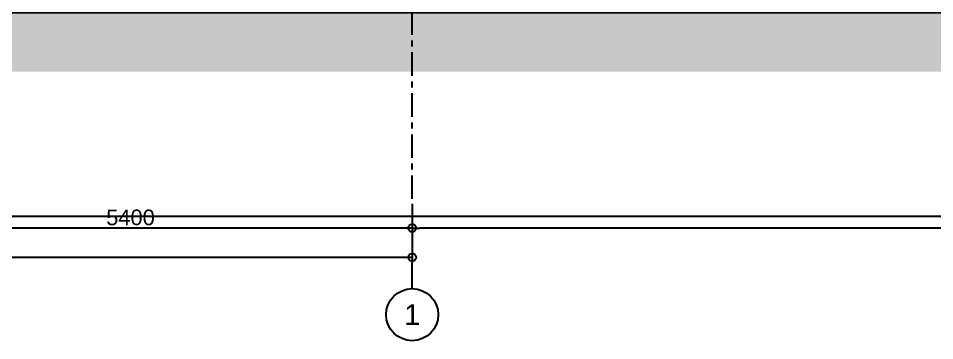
# Model space of a CAD drawing. Header units: millimetres. Extents: x 2519235 to 7246330, y 25937 to 201821.
# Drawn here: x 2640929 to 2649712, y 97638 to 100733 of the extents above; entities that cross this region are included whole.
import ezdxf
from ezdxf.enums import TextEntityAlignment as Align

# ---------------------------------------------------------------- set-up
doc = ezdxf.new("R2010")
doc.units = ezdxf.units.MM
doc.set_wipeout_variables(frame=1)
doc.linetypes.add('TA_GL_000.90000', pattern=[2.475, 0.9, -0.225, 0.225, -0.225, 0.9])
for name, color, linetype in [('000 - 0_SYM_DWG_GRID-BUBBLE_MAIN_COLOR_1', 7, 'Continuous'), ('000 - 0_SYM_DWG_GRIDLINE_MAIN_COLOR_1', 7, 'Continuous'), ('000 - 0_SYM_DWG_GRIDLINE_MAIN_COLOR_251', 7, 'Continuous'), ('000 - CONCRETE_COL_CUT_COLOR_5', 7, 'Continuous'), ('000 - CONCRETE_COL_HATCH_', 7, 'Continuous'), ('000 - CONCRETE_COL_WIPEOUT_', 7, 'Continuous'), ('010 - ASPG_DIMS_OVERALL', 7, 'Continuous'), ('010 - ASPG_DIMS_OVERALL_2', 7, 'Continuous')]:
    doc.layers.add(name, color=color, linetype=linetype)
doc.styles.add('Arial', font='arial.ttf', dxfattribs={"height": 300})
doc.styles.add('FAMELINE_FOR_CKST', font='arial.ttf')
doc.styles.add('TA', font='', dxfattribs={"height": 4.5})
doc.styles.get('TA').set_extended_font_data('Cordia New')
doc.dimstyles.new('FAMELINE-CKST_C-C', dxfattribs={"dimtxt": 0.3, "dimasz": 0.15, "dimexe": 0.1, "dimexo": 0.1, "dimgap": 0.05, "dimtad": 1, "dimzin": 0, "dimdsep": 46, "dimtxsty": 'FAMELINE_FOR_CKST', "dimblk": 'ORIGIN', "dimblk1": 'ORIGIN', "dimblk2": 'ORIGIN', "dimsah": 1, "dimcen": 0.1, "dimdle": 0.1, "dimclrd": 7, "dimclre": 7, "dimclrt": 7, "dimadec": 0, "dimazin": 0, "dimtfac": 1, "dimtix": 1, "dimtmove": 2, "dimatfit": 3, "dimfxl": 1, "dimtolj": 1, "dimtzin": 0, "dimlwd": -1, "dimlwe": -1, "dimarcsym": 0})

# ---------------------------------------------------------------- blocks, each defined once
blk = doc.blocks.new('*U1051')
at = {"layer": '000 - CONCRETE_COL_HATCH_'}
h = blk.add_hatch(dxfattribs=at)
h.set_pattern_fill('EARTH', scale=0.5, angle=45)
h.set_pattern_definition([(45, (88751.0504, -816679.242), (0, 4.49012806), [3.175, -3.175]), (45, (88750.2085, -816678.4), (0, 4.49012806), [3.175, -3.175]), (45, (88749.3666, -816677.558), (0, 4.49012806), [3.175, -3.175]), (135, (88749.3666, -816676.997), (-4.49012806, 0), [3.175, -3.175]), (135, (88750.2085, -816676.155), (-4.49012806, 0), [3.175, -3.175]), (135, (88751.0504, -816675.313), (-4.49012806, 0), [3.175, -3.175])])
h.paths.add_polyline_path([(0, 0), (44375.5, 0), (44375.5, 718), (0, 718)])
blk = doc.blocks.new('W-1-PP17-ENT1_REV02_20260415-155428_PP17_ENT1_EX_ELE1')
at = {"color": 7}
blk.add_blockref('*U1051', (-20424, 100222), dxfattribs=at)
blk = doc.blocks.new('*U2769')
at = {"layer": '000 - 0_SYM_DWG_GRIDLINE_MAIN_COLOR_1', "color": 7}
blk.add_line((37.25, 0), (32.25, 0), dxfattribs=at)
blk.add_circle((42.25, 0), 5, dxfattribs=at)
at = {"layer": '000 - 0_SYM_DWG_GRIDLINE_MAIN_COLOR_251', "color": 7, "linetype": 'ByBlock', "ltscale": 5}
blk.add_line((20, 0), (-313.8, 0), dxfattribs=at)
at = {"layer": '000 - 0_SYM_DWG_GRIDLINE_MAIN_COLOR_251', "color": 7}
blk.add_point((0, 0), dxfattribs=at)
at = {"color": 7, "style": 'TA', "flags": 1}
blk.add_attdef('LOCATION', (6, -6), '', height=4.5, rotation=270, dxfattribs=at)
at = {"layer": '000 - 0_SYM_DWG_GRID-BUBBLE_MAIN_COLOR_1', "color": 7, "style": 'Arial'}
blk.add_attdef('GRID-HEAD', text='', height=4, rotation=90, dxfattribs=at).set_placement((42.25, 0), align=Align.MIDDLE_CENTER)
blk = doc.blocks.new('_Origin')
at = {"color": 7, "linetype": 'ByBlock', "lineweight": -2}
blk.add_line((0, 0), (-1, 0), dxfattribs=at)
blk.add_circle((0, 0), 0.5, dxfattribs=at)
blk = doc.blocks.new('*D2764')
at = {"layer": '010 - ASPG_DIMS_OVERALL', "color": 7, "transparency": 16777216}
for p, q in [((0, 98950), (0, 98668.7)), ((18300, 98950), (18300, 98668.7)), ((18225, 98718.7), (75, 98718.7))]:
    blk.add_line(p, q, dxfattribs=at)
at = {"layer": 'Defpoints', "color": 7, "transparency": 16777216}
for p in [(0, 99000), (18300, 99000), (0, 98718.7)]:
    blk.add_point(p, dxfattribs=at)
at = {"layer": '010 - ASPG_DIMS_OVERALL', "color": 7, "transparency": 16777216, "xscale": 75, "yscale": 75, "zscale": 75, "rotation": 180}
blk.add_blockref('_Origin', (0, 98718.7), dxfattribs=at)
at = {"layer": '010 - ASPG_DIMS_OVERALL', "color": 7, "transparency": 16777216, "xscale": 75, "yscale": 75, "zscale": 75}
blk.add_blockref('_Origin', (18300, 98718.7), dxfattribs=at)
at = {"layer": '010 - ASPG_DIMS_OVERALL', "color": 7, "transparency": 16777216, "insert": (9150, 98820.4), "char_height": 150, "attachment_point": 5, "style": 'FAMELINE_FOR_CKST'}
blk.add_mtext('\\A1;18300', dxfattribs=at)
blk = doc.blocks.new('*D2765')
at = {"layer": '010 - ASPG_DIMS_OVERALL_2', "color": 7, "transparency": 16777216}
for p, q in [((-24600, 98950), (-24600, 98387.5)), ((0, 98950), (0, 98387.5)), ((-75, 98437.5), (-24525, 98437.5))]:
    blk.add_line(p, q, dxfattribs=at)
at = {"layer": 'Defpoints', "color": 7, "transparency": 16777216}
for p in [(-24600, 99000), (0, 99000), (-24600, 98437.5)]:
    blk.add_point(p, dxfattribs=at)
at = {"layer": '010 - ASPG_DIMS_OVERALL_2', "color": 7, "transparency": 16777216, "xscale": 75, "yscale": 75, "zscale": 75, "rotation": 180}
blk.add_blockref('_Origin', (-24600, 98437.5), dxfattribs=at)
at = {"layer": '010 - ASPG_DIMS_OVERALL_2', "color": 7, "transparency": 16777216, "xscale": 75, "yscale": 75, "zscale": 75}
blk.add_blockref('_Origin', (0, 98437.5), dxfattribs=at)
at = {"layer": '010 - ASPG_DIMS_OVERALL_2', "color": 7, "transparency": 16777216, "insert": (-12300, 98539.1), "char_height": 150, "attachment_point": 5, "style": 'FAMELINE_FOR_CKST'}
blk.add_mtext('\\A1;24600', dxfattribs=at)
blk = doc.blocks.new('*D2766')
at = {"layer": '010 - ASPG_DIMS_OVERALL_2', "color": 7, "transparency": 16777216}
for p, q in [((-5400, 98950), (-5400, 98668.7)), ((0, 98950), (0, 98668.7)), ((-75, 98718.7), (-5325, 98718.7))]:
    blk.add_line(p, q, dxfattribs=at)
at = {"layer": 'Defpoints', "color": 7, "transparency": 16777216}
for p in [(-5400, 99000), (0, 99000), (-5400, 98718.7)]:
    blk.add_point(p, dxfattribs=at)
at = {"layer": '010 - ASPG_DIMS_OVERALL_2', "color": 7, "transparency": 16777216, "xscale": 75, "yscale": 75, "zscale": 75, "rotation": 180}
blk.add_blockref('_Origin', (-5400, 98718.7), dxfattribs=at)
at = {"layer": '010 - ASPG_DIMS_OVERALL_2', "color": 7, "transparency": 16777216, "xscale": 75, "yscale": 75, "zscale": 75}
blk.add_blockref('_Origin', (0, 98718.7), dxfattribs=at)
at = {"layer": '010 - ASPG_DIMS_OVERALL_2', "color": 7, "transparency": 16777216, "insert": (-2700, 98820.3), "char_height": 150, "attachment_point": 5, "style": 'FAMELINE_FOR_CKST'}
blk.add_mtext('\\A1;5400', dxfattribs=at)
blk = doc.blocks.new('W-1-PP17-ENT1_REV02_20260415-160712_PP17_ENT1_SE_ELE1')
at = {"layer": 'Defpoints', "color": 7}
blk.add_lwpolyline([(-19925, 100790), (19163.1, 100790), (19163.1, 98830), (-19925, 98830)], close=True, dxfattribs=at)
blk = doc.blocks.new('W-1-PP17-ENT1_REV02_20260415-160509_PP17_ENT1_ELE1_DIMS_1')
at = {"layer": '000 - 0_SYM_DWG_GRIDLINE_MAIN_COLOR_251', "color": 7, "linetype": 'TA_GL_000.90000', "xscale": 50, "yscale": 50, "zscale": 50, "rotation": 270}
blk.add_blockref('*U2769', (0, 100000), dxfattribs=at).add_auto_attribs({'GRID-HEAD': '1'})
at = {"layer": '010 - ASPG_DIMS_OVERALL', "color": 7}
dim = blk.add_linear_dim(base=(0, 98718.7), p1=(18300, 99000), p2=(0, 99000), dimstyle='FAMELINE-CKST_C-C', override={"dimscale": 500, "dimdec": 0, "dimlfac": 1, "dimclrd": 7, "dimclre": 7, "dimclrt": 7}, dxfattribs=at)
dim.commit()
dim.dimension.update_dxf_attribs({"geometry": '*D2764', "text_midpoint": (9150, 98820.4)})
at = {"layer": '010 - ASPG_DIMS_OVERALL_2', "color": 7}
for base, p2, picture, middle in [((-24600, 98437.5), (-24600, 99000), '*D2765', (-12300, 98539.1)), ((-5400, 98718.7), (-5400, 99000), '*D2766', (-2700, 98820.3))]:
    dim = blk.add_linear_dim(base=base, p1=(0, 99000), p2=p2, dimstyle='FAMELINE-CKST_C-C', override={"dimscale": 500, "dimdec": 0, "dimlfac": 1, "dimclrd": 7, "dimclre": 7, "dimclrt": 7}, dxfattribs=at)
    dim.commit()
    dim.dimension.update_dxf_attribs({"geometry": picture, "text_midpoint": middle})

msp = doc.modelspace()

# ---------------------------------------------------------------- block references
at = {"color": 7}
msp.add_blockref('W-1-PP17-ENT1_REV02_20260415-155428_PP17_ENT1_EX_ELE1', (2644703.703, 0), dxfattribs=at)

# ---------------------------------------------------------------- next in the draw order: block references
for name in ['W-1-PP17-ENT1_REV02_20260415-160509_PP17_ENT1_ELE1_DIMS_1', 'W-1-PP17-ENT1_REV02_20260415-160712_PP17_ENT1_SE_ELE1']:
    msp.add_blockref(name, (2644703.703, 0), dxfattribs=at)

doc.saveas('drawing.dxf')
